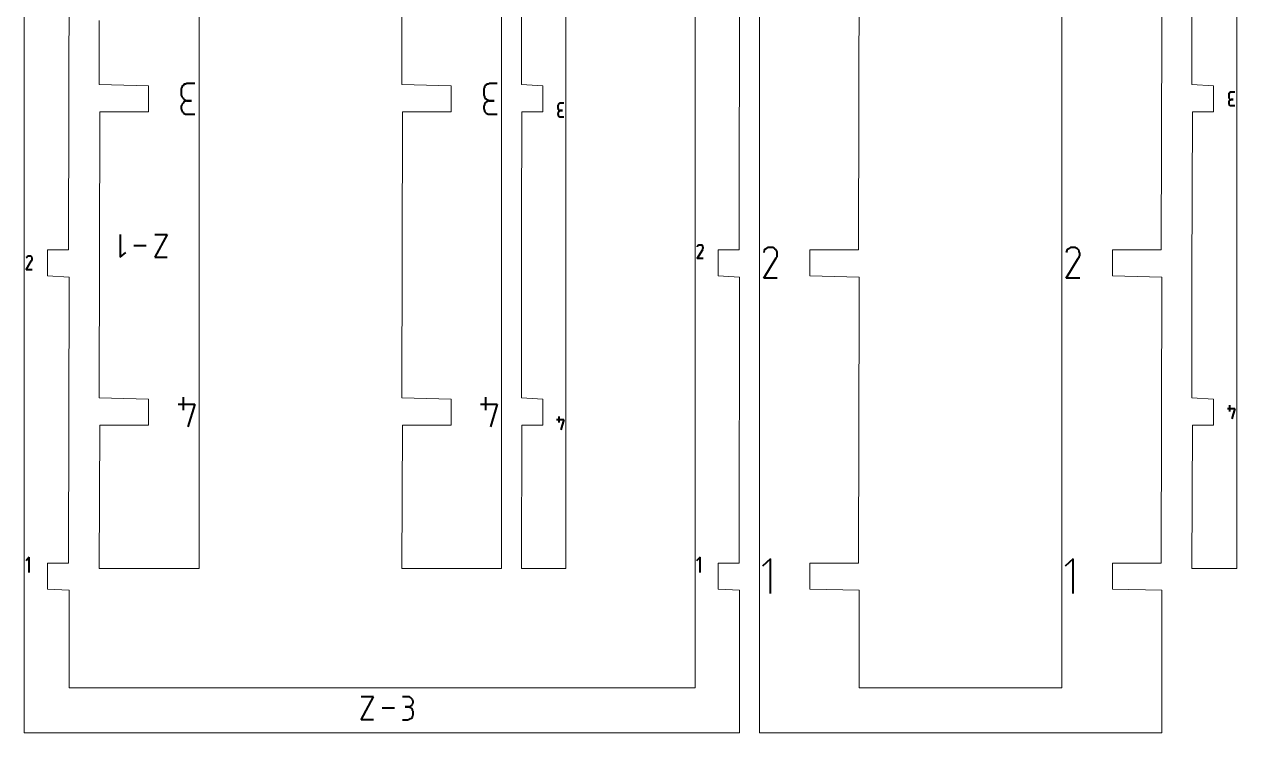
# Model space of a CAD drawing. Header units: centimetres. Extents: x -11.8 to 14.4, y -10.2 to 6.2.
# Drawn here: x -11.85 to -2.01, y -5.3 to 0.45 of the extents above; entities that cross this region are included whole.
import ezdxf

# ---------------------------------------------------------------- set-up
doc = ezdxf.new("R2010")
doc.units = ezdxf.units.CM
doc.header["$MEASUREMENT"] = 0
doc.layers.add('layer 1', color=7, linetype='Continuous')

msp = doc.modelspace()

# ---------------------------------------------------------------- linework, layer by layer
at = {"layer": 'layer 1', "color": 5, "lineweight": 13}
for points in [[(-10.43154, -0.79557), (-10.43154, -0.79557), (-10.43154, 5.82959), (-10.43154, 5.82959)], [(-11.84996, 4.86401), (-11.84996, 4.86401), (-11.84996, -2.50119), (-11.84996, -2.50119)], [(-6.40458, 4.86401), (-6.40458, 4.86401), (-6.40458, -2.55119), (-6.40458, -2.55119)], [(-5.88454, 4.86401), (-5.88454, 4.86401), (-5.88454, -0.85111), (-5.88454, -0.85111)], [(-7.4563, -3.96567), (-7.4563, -3.96567), (-7.4563, 3.44953), (-7.4563, 3.44953)], [(-2.01092, -3.96567), (-2.01092, -3.96567), (-2.01092, 3.39953), (-2.01092, 3.39953)], [(-8.78134, 2.27955), (-8.78134, 2.27955), (-8.78636, -0.04058), (-8.78636, -0.04058)], [(-7.81124, 2.27955), (-7.81124, 2.27955), (-7.81627, -0.04058), (-7.81627, -0.04058)], [(-2.37088, 2.27955), (-2.37088, 2.27955), (-2.3759, -0.04058), (-2.3759, -0.04058)], [(-7.97634, -3.96567), (-7.97634, -3.96567), (-7.97634, 1.74945), (-7.97634, 1.74945)], [(-3.42934, 1.69391), (-3.42934, 1.69391), (-3.42934, -4.93125), (-3.42934, -4.93125)], [(-11.49, -1.38121), (-11.49, -1.38121), (-11.48498, 0.93892), (-11.48498, 0.93892)], [(-6.04964, -1.38121), (-6.04964, -1.38121), (-6.04462, 0.93892), (-6.04462, 0.93892)], [(-5.07955, -1.38121), (-5.07955, -1.38121), (-5.07452, 0.93892), (-5.07452, 0.93892)], [(-2.61932, 0.41889), (-2.61932, 0.41889), (-2.61932, 0.93892), (-2.61932, 0.93892)], [(-11.24156, 0.47945), (-11.24156, 0.47945), (-11.24156, -0.04058), (-11.24156, -0.04058)], [(-2.62434, -1.38121), (-2.62434, -1.38121), (-2.61932, 0.41889), (-2.61932, 0.41889)], [(-11.24156, -0.04058), (-11.24156, -0.04058), (-10.84152, -0.05063), (-10.84152, -0.05063)], [(-10.84152, -0.05063), (-10.84152, -0.05063), (-10.84152, -0.26058), (-10.84152, -0.26058)], [(-8.78636, -0.04058), (-8.78636, -0.04058), (-8.38632, -0.05063), (-8.38632, -0.05063)], [(-8.38632, -0.05063), (-8.38632, -0.05063), (-8.38632, -0.26058), (-8.38632, -0.26058)], [(-7.81627, -0.04058), (-7.81627, -0.04058), (-7.64124, -0.05063), (-7.64124, -0.05063)], [(-7.64124, -0.05063), (-7.64124, -0.05063), (-7.64124, -0.26058), (-7.64124, -0.26058)], [(-2.3759, -0.04058), (-2.3759, -0.04058), (-2.20088, -0.05063), (-2.20088, -0.05063)], [(-2.20088, -0.05063), (-2.20088, -0.05063), (-2.20088, -0.26058), (-2.20088, -0.26058)], [(-11.23654, -0.26058), (-11.23654, -0.26058), (-11.24156, -2.58071), (-11.24156, -2.58071)], [(-10.84152, -0.26058), (-10.84152, -0.26058), (-11.23654, -0.26058), (-11.23654, -0.26058)], [(-8.78134, -0.26058), (-8.78134, -0.26058), (-8.78636, -2.58071), (-8.78636, -2.58071)], [(-8.38632, -0.26058), (-8.38632, -0.26058), (-8.78134, -0.26058), (-8.78134, -0.26058)], [(-7.81124, -0.26058), (-7.81124, -0.26058), (-7.81627, -1.17061), (-7.81627, -1.17061)], [(-7.64124, -0.26058), (-7.64124, -0.26058), (-7.81124, -0.26058), (-7.81124, -0.26058)], [(-2.37088, -0.26058), (-2.37088, -0.26058), (-2.3759, -1.58561), (-2.3759, -1.58561)], [(-2.20088, -0.26058), (-2.20088, -0.26058), (-2.37088, -0.26058), (-2.37088, -0.26058)], [(-10.43154, -3.96567), (-10.43154, -3.96567), (-10.43154, -0.79557), (-10.43154, -0.79557)], [(-5.88454, -0.85111), (-5.88454, -0.85111), (-5.88454, -5.29625), (-5.88454, -5.29625)], [(-7.81627, -1.17061), (-7.81627, -1.17061), (-7.81627, -2.58071), (-7.81627, -2.58071)], [(-11.66, -1.59115), (-11.66, -1.59115), (-11.66, -1.38121), (-11.66, -1.38121)], [(-11.66, -1.38121), (-11.66, -1.38121), (-11.49, -1.38121), (-11.49, -1.38121)], [(-6.21964, -1.59115), (-6.21964, -1.59115), (-6.21964, -1.38121), (-6.21964, -1.38121)], [(-6.21964, -1.38121), (-6.21964, -1.38121), (-6.04964, -1.38121), (-6.04964, -1.38121)], [(-5.47457, -1.59115), (-5.47457, -1.59115), (-5.47457, -1.38121), (-5.47457, -1.38121)], [(-5.47457, -1.38121), (-5.47457, -1.38121), (-5.07955, -1.38121), (-5.07955, -1.38121)], [(-3.01936, -1.59115), (-3.01936, -1.59115), (-3.01936, -1.38121), (-3.01936, -1.38121)], [(-3.01936, -1.38121), (-3.01936, -1.38121), (-2.62434, -1.38121), (-2.62434, -1.38121)], [(-11.48498, -1.60121), (-11.48498, -1.60121), (-11.66, -1.59115), (-11.66, -1.59115)], [(-11.49, -3.92121), (-11.49, -3.92121), (-11.48498, -1.60121), (-11.48498, -1.60121)], [(-6.04462, -1.60121), (-6.04462, -1.60121), (-6.21964, -1.59115), (-6.21964, -1.59115)], [(-6.04964, -3.92121), (-6.04964, -3.92121), (-6.04462, -1.60121), (-6.04462, -1.60121)], [(-5.07452, -1.60121), (-5.07452, -1.60121), (-5.47457, -1.59115), (-5.47457, -1.59115)], [(-5.07452, -1.76617), (-5.07452, -1.76617), (-5.07452, -1.60121), (-5.07452, -1.60121)], [(-2.61932, -1.60121), (-2.61932, -1.60121), (-3.01936, -1.59115), (-3.01936, -1.59115)], [(-2.62434, -3.92121), (-2.62434, -3.92121), (-2.61932, -1.60121), (-2.61932, -1.60121)], [(-2.3759, -1.58561), (-2.3759, -1.58561), (-2.3759, -2.58071), (-2.3759, -2.58071)], [(-5.07955, -3.92121), (-5.07955, -3.92121), (-5.07452, -1.76617), (-5.07452, -1.76617)], [(-11.84996, -2.50119), (-11.84996, -2.50119), (-11.84996, -5.29625), (-11.84996, -5.29625)], [(-6.40458, -2.55119), (-6.40458, -2.55119), (-6.40458, -4.93125), (-6.40458, -4.93125)], [(-11.24156, -2.58071), (-11.24156, -2.58071), (-10.84152, -2.59063), (-10.84152, -2.59063)], [(-10.84152, -2.59063), (-10.84152, -2.59063), (-10.84152, -2.80071), (-10.84152, -2.80071)], [(-8.78636, -2.58071), (-8.78636, -2.58071), (-8.38632, -2.59063), (-8.38632, -2.59063)], [(-8.38632, -2.59063), (-8.38632, -2.59063), (-8.38632, -2.80071), (-8.38632, -2.80071)], [(-7.81627, -2.58071), (-7.81627, -2.58071), (-7.64124, -2.59063), (-7.64124, -2.59063)], [(-7.64124, -2.59063), (-7.64124, -2.59063), (-7.64124, -2.80071), (-7.64124, -2.80071)], [(-2.3759, -2.58071), (-2.3759, -2.58071), (-2.20088, -2.59063), (-2.20088, -2.59063)], [(-2.20088, -2.59063), (-2.20088, -2.59063), (-2.20088, -2.80071), (-2.20088, -2.80071)], [(-11.23654, -2.80071), (-11.23654, -2.80071), (-11.24156, -3.96567), (-11.24156, -3.96567)], [(-10.84152, -2.80071), (-10.84152, -2.80071), (-11.23654, -2.80071), (-11.23654, -2.80071)], [(-8.78134, -2.80071), (-8.78134, -2.80071), (-8.78636, -3.96567), (-8.78636, -3.96567)], [(-8.38632, -2.80071), (-8.38632, -2.80071), (-8.78134, -2.80071), (-8.78134, -2.80071)], [(-7.81124, -2.80071), (-7.81124, -2.80071), (-7.81627, -3.96567), (-7.81627, -3.96567)], [(-7.64124, -2.80071), (-7.64124, -2.80071), (-7.81124, -2.80071), (-7.81124, -2.80071)], [(-2.37088, -2.80071), (-2.37088, -2.80071), (-2.3759, -3.96567), (-2.3759, -3.96567)], [(-2.20088, -2.80071), (-2.20088, -2.80071), (-2.37088, -2.80071), (-2.37088, -2.80071)], [(-11.66, -4.13129), (-11.66, -4.13129), (-11.66, -3.92121), (-11.66, -3.92121)], [(-11.66, -3.92121), (-11.66, -3.92121), (-11.49, -3.92121), (-11.49, -3.92121)], [(-6.21964, -4.13129), (-6.21964, -4.13129), (-6.21964, -3.92121), (-6.21964, -3.92121)], [(-6.21964, -3.92121), (-6.21964, -3.92121), (-6.04964, -3.92121), (-6.04964, -3.92121)], [(-5.47457, -4.13129), (-5.47457, -4.13129), (-5.47457, -3.92121), (-5.47457, -3.92121)], [(-5.47457, -3.92121), (-5.47457, -3.92121), (-5.07955, -3.92121), (-5.07955, -3.92121)], [(-3.01936, -4.13129), (-3.01936, -4.13129), (-3.01936, -3.92121), (-3.01936, -3.92121)], [(-3.01936, -3.92121), (-3.01936, -3.92121), (-2.62434, -3.92121), (-2.62434, -3.92121)], [(-11.24156, -3.96567), (-11.24156, -3.96567), (-10.84654, -3.96567), (-10.84654, -3.96567)], [(-10.84654, -3.96567), (-10.84654, -3.96567), (-10.43154, -3.96567), (-10.43154, -3.96567)], [(-8.78636, -3.96567), (-8.78636, -3.96567), (-8.37136, -3.96567), (-8.37136, -3.96567)], [(-8.37136, -3.96567), (-8.37136, -3.96567), (-7.97634, -3.96567), (-7.97634, -3.96567)], [(-7.81627, -3.96567), (-7.81627, -3.96567), (-7.53634, -3.96567), (-7.53634, -3.96567)], [(-7.53634, -3.96567), (-7.53634, -3.96567), (-7.4563, -3.96567), (-7.4563, -3.96567)], [(-2.3759, -3.96567), (-2.3759, -3.96567), (-2.11582, -3.96567), (-2.11582, -3.96567)], [(-2.11582, -3.96567), (-2.11582, -3.96567), (-2.01092, -3.96567), (-2.01092, -3.96567)], [(-11.48498, -4.14121), (-11.48498, -4.14121), (-11.66, -4.13129), (-11.66, -4.13129)], [(-6.04462, -4.14121), (-6.04462, -4.14121), (-6.21964, -4.13129), (-6.21964, -4.13129)], [(-5.07452, -4.14121), (-5.07452, -4.14121), (-5.47457, -4.13129), (-5.47457, -4.13129)], [(-2.61932, -4.14121), (-2.61932, -4.14121), (-3.01936, -4.13129), (-3.01936, -4.13129)], [(-11.48498, -4.93125), (-11.48498, -4.93125), (-11.48498, -4.14121), (-11.48498, -4.14121)], [(-6.04462, -5.29625), (-6.04462, -5.29625), (-6.04462, -4.14121), (-6.04462, -4.14121)], [(-5.07452, -4.93125), (-5.07452, -4.93125), (-5.07452, -4.14121), (-5.07452, -4.14121)], [(-2.61932, -5.29625), (-2.61932, -5.29625), (-2.61932, -4.14121), (-2.61932, -4.14121)], [(-10.11483, -4.93125), (-10.11483, -4.93125), (-11.48498, -4.93125), (-11.48498, -4.93125)], [(-8.94484, -4.93125), (-8.94484, -4.93125), (-10.11483, -4.93125), (-10.11483, -4.93125)], [(-6.84961, -4.93125), (-6.84961, -4.93125), (-8.94484, -4.93125), (-8.94484, -4.93125)], [(-6.40458, -4.93125), (-6.40458, -4.93125), (-6.84961, -4.93125), (-6.84961, -4.93125)], [(-4.24942, -4.93125), (-4.24942, -4.93125), (-5.07452, -4.93125), (-5.07452, -4.93125)], [(-4.01446, -4.93125), (-4.01446, -4.93125), (-4.24942, -4.93125), (-4.24942, -4.93125)], [(-3.42934, -4.93125), (-3.42934, -4.93125), (-4.01446, -4.93125), (-4.01446, -4.93125)], [(-11.84996, -5.29625), (-11.84996, -5.29625), (-11.27992, -5.29625), (-11.27992, -5.29625)], [(-11.27992, -5.29625), (-11.27992, -5.29625), (-8.94484, -5.29625), (-8.94484, -5.29625)], [(-8.94484, -5.29625), (-8.94484, -5.29625), (-7.54466, -5.29625), (-7.54466, -5.29625)], [(-7.54466, -5.29625), (-7.54466, -5.29625), (-6.04462, -5.29625), (-6.04462, -5.29625)], [(-5.88454, -5.29625), (-5.88454, -5.29625), (-4.71945, -5.29625), (-4.71945, -5.29625)], [(-4.71945, -5.29625), (-4.71945, -5.29625), (-4.24942, -5.29625), (-4.24942, -5.29625)], [(-4.24942, -5.29625), (-4.24942, -5.29625), (-2.61932, -5.29625), (-2.61932, -5.29625)]]:
    msp.add_open_spline(points, degree=3, dxfattribs=at)
at = {"layer": 'layer 1', "color": 1, "lineweight": 40}
for points in [[(-10.5715, -0.06559), (-10.5715, -0.06559), (-10.57654, -0.07564), (-10.57654, -0.07564)], [(-10.57654, -0.07564), (-10.57654, -0.07564), (-10.57654, -0.08556), (-10.57654, -0.08556)], [(-10.57654, -0.08556), (-10.57654, -0.08556), (-10.57654, -0.11559), (-10.57654, -0.11559)], [(-10.56145, -0.05063), (-10.56145, -0.05063), (-10.5715, -0.05553), (-10.5715, -0.05553)], [(-10.5715, -0.05553), (-10.5715, -0.05553), (-10.5715, -0.06559), (-10.5715, -0.06559)], [(-10.55656, -0.04561), (-10.55656, -0.04561), (-10.56145, -0.05063), (-10.56145, -0.05063)], [(-10.55153, -0.03555), (-10.55153, -0.03555), (-10.55656, -0.04561), (-10.55656, -0.04561)], [(-10.54148, -0.03555), (-10.54148, -0.03555), (-10.55153, -0.03555), (-10.55153, -0.03555)], [(-10.53156, -0.03053), (-10.53156, -0.03053), (-10.54148, -0.03555), (-10.54148, -0.03555)], [(-10.5215, -0.03053), (-10.5215, -0.03053), (-10.53156, -0.03053), (-10.53156, -0.03053)], [(-10.46646, -0.03053), (-10.46646, -0.03053), (-10.5215, -0.03053), (-10.5215, -0.03053)], [(-10.5215, -0.03053), (-10.5215, -0.03053), (-10.5215, -0.03053), (-10.5215, -0.03053)], [(-8.1163, -0.06559), (-8.1163, -0.06559), (-8.12133, -0.07564), (-8.12133, -0.07564)], [(-8.12133, -0.07564), (-8.12133, -0.07564), (-8.12133, -0.08556), (-8.12133, -0.08556)], [(-8.12133, -0.08556), (-8.12133, -0.08556), (-8.12133, -0.11559), (-8.12133, -0.11559)], [(-8.11128, -0.05063), (-8.11128, -0.05063), (-8.1163, -0.05553), (-8.1163, -0.05553)], [(-8.1163, -0.05553), (-8.1163, -0.05553), (-8.1163, -0.06559), (-8.1163, -0.06559)], [(-8.10136, -0.04561), (-8.10136, -0.04561), (-8.11128, -0.05063), (-8.11128, -0.05063)], [(-8.09633, -0.03555), (-8.09633, -0.03555), (-8.10136, -0.04561), (-8.10136, -0.04561)], [(-8.08628, -0.03555), (-8.08628, -0.03555), (-8.09633, -0.03555), (-8.09633, -0.03555)], [(-8.07636, -0.03053), (-8.07636, -0.03053), (-8.08628, -0.03555), (-8.08628, -0.03555)], [(-8.0663, -0.03053), (-8.0663, -0.03053), (-8.07636, -0.03053), (-8.07636, -0.03053)], [(-8.01126, -0.03053), (-8.01126, -0.03053), (-8.0663, -0.03053), (-8.0663, -0.03053)], [(-8.0663, -0.03053), (-8.0663, -0.03053), (-8.0663, -0.03053), (-8.0663, -0.03053)], [(-10.57654, -0.11559), (-10.57654, -0.11559), (-10.57654, -0.11559), (-10.57654, -0.11559)], [(-10.57654, -0.11559), (-10.57654, -0.11559), (-10.57654, -0.12565), (-10.57654, -0.12565)], [(-10.57654, -0.12565), (-10.57654, -0.12565), (-10.5715, -0.13557), (-10.5715, -0.13557)], [(-10.5715, -0.13557), (-10.5715, -0.13557), (-10.5715, -0.14059), (-10.5715, -0.14059)], [(-10.5715, -0.14059), (-10.5715, -0.14059), (-10.56145, -0.15065), (-10.56145, -0.15065)], [(-10.56145, -0.1906), (-10.56145, -0.1906), (-10.5715, -0.20052), (-10.5715, -0.20052)], [(-10.56145, -0.15065), (-10.56145, -0.15065), (-10.55656, -0.15554), (-10.55656, -0.15554)], [(-10.55656, -0.18557), (-10.55656, -0.18557), (-10.56145, -0.1906), (-10.56145, -0.1906)], [(-10.55656, -0.15554), (-10.55656, -0.15554), (-10.55153, -0.16057), (-10.55153, -0.16057)], [(-10.55153, -0.17552), (-10.55153, -0.17552), (-10.55656, -0.18557), (-10.55656, -0.18557)], [(-10.55153, -0.16057), (-10.55153, -0.16057), (-10.54148, -0.16559), (-10.54148, -0.16559)], [(-10.54148, -0.17552), (-10.54148, -0.17552), (-10.55153, -0.17552), (-10.55153, -0.17552)], [(-10.54148, -0.16559), (-10.54148, -0.16559), (-10.53156, -0.17063), (-10.53156, -0.17063)], [(-10.53156, -0.17063), (-10.53156, -0.17063), (-10.54148, -0.17552), (-10.54148, -0.17552)], [(-10.53156, -0.17063), (-10.53156, -0.17063), (-10.5215, -0.17063), (-10.5215, -0.17063)], [(-10.5215, -0.17063), (-10.5215, -0.17063), (-10.53156, -0.17063), (-10.53156, -0.17063)], [(-10.5215, -0.17063), (-10.5215, -0.17063), (-10.49147, -0.17063), (-10.49147, -0.17063)], [(-10.49147, -0.17063), (-10.49147, -0.17063), (-10.5215, -0.17063), (-10.5215, -0.17063)], [(-10.5215, -0.17063), (-10.5215, -0.17063), (-10.5215, -0.17063), (-10.5215, -0.17063)], [(-8.12133, -0.11559), (-8.12133, -0.11559), (-8.12133, -0.11559), (-8.12133, -0.11559)], [(-8.12133, -0.11559), (-8.12133, -0.11559), (-8.12133, -0.12565), (-8.12133, -0.12565)], [(-8.12133, -0.12565), (-8.12133, -0.12565), (-8.1163, -0.13557), (-8.1163, -0.13557)], [(-8.1163, -0.13557), (-8.1163, -0.13557), (-8.1163, -0.14059), (-8.1163, -0.14059)], [(-8.1163, -0.14059), (-8.1163, -0.14059), (-8.11128, -0.15065), (-8.11128, -0.15065)], [(-8.11128, -0.1906), (-8.11128, -0.1906), (-8.1163, -0.20052), (-8.1163, -0.20052)], [(-8.11128, -0.15065), (-8.11128, -0.15065), (-8.10136, -0.15554), (-8.10136, -0.15554)], [(-8.10136, -0.18557), (-8.10136, -0.18557), (-8.11128, -0.1906), (-8.11128, -0.1906)], [(-8.10136, -0.15554), (-8.10136, -0.15554), (-8.09633, -0.16057), (-8.09633, -0.16057)], [(-8.09633, -0.17552), (-8.09633, -0.17552), (-8.10136, -0.18557), (-8.10136, -0.18557)], [(-8.09633, -0.16057), (-8.09633, -0.16057), (-8.08628, -0.16559), (-8.08628, -0.16559)], [(-8.08628, -0.17552), (-8.08628, -0.17552), (-8.09633, -0.17552), (-8.09633, -0.17552)], [(-8.08628, -0.16559), (-8.08628, -0.16559), (-8.07636, -0.17063), (-8.07636, -0.17063)], [(-8.07636, -0.17063), (-8.07636, -0.17063), (-8.08628, -0.17552), (-8.08628, -0.17552)], [(-8.07636, -0.17063), (-8.07636, -0.17063), (-8.0663, -0.17063), (-8.0663, -0.17063)], [(-8.0663, -0.17063), (-8.0663, -0.17063), (-8.07636, -0.17063), (-8.07636, -0.17063)], [(-8.0663, -0.17063), (-8.0663, -0.17063), (-8.03627, -0.17063), (-8.03627, -0.17063)], [(-8.03627, -0.17063), (-8.03627, -0.17063), (-8.0663, -0.17063), (-8.0663, -0.17063)], [(-8.0663, -0.17063), (-8.0663, -0.17063), (-8.0663, -0.17063), (-8.0663, -0.17063)], [(-7.51134, -0.19563), (-7.51134, -0.19563), (-7.51623, -0.20052), (-7.51623, -0.20052)], [(-7.50631, -0.19563), (-7.50631, -0.19563), (-7.51134, -0.19563), (-7.51134, -0.19563)], [(-7.50128, -0.1906), (-7.50128, -0.1906), (-7.50631, -0.1906), (-7.50631, -0.1906)], [(-7.50631, -0.1906), (-7.50631, -0.1906), (-7.50631, -0.19563), (-7.50631, -0.19563)], [(-7.49626, -0.1906), (-7.49626, -0.1906), (-7.50128, -0.1906), (-7.50128, -0.1906)], [(-7.47125, -0.1906), (-7.47125, -0.1906), (-7.49626, -0.1906), (-7.49626, -0.1906)], [(-7.49626, -0.1906), (-7.49626, -0.1906), (-7.49626, -0.1906), (-7.49626, -0.1906)], [(-2.07084, -0.11057), (-2.07084, -0.11057), (-2.07587, -0.11057), (-2.07587, -0.11057)], [(-2.07587, -0.11057), (-2.07587, -0.11057), (-2.07587, -0.11559), (-2.07587, -0.11559)], [(-2.07587, -0.11559), (-2.07587, -0.11559), (-2.07587, -0.12062), (-2.07587, -0.12062)], [(-2.07587, -0.12062), (-2.07587, -0.12062), (-2.07587, -0.12565), (-2.07587, -0.12565)], [(-2.07587, -0.12565), (-2.07587, -0.12565), (-2.07587, -0.13557), (-2.07587, -0.13557)], [(-2.07587, -0.13557), (-2.07587, -0.13557), (-2.07587, -0.13557), (-2.07587, -0.13557)], [(-2.07587, -0.13557), (-2.07587, -0.13557), (-2.07587, -0.14059), (-2.07587, -0.14059)], [(-2.07587, -0.14059), (-2.07587, -0.14059), (-2.07587, -0.14562), (-2.07587, -0.14562)], [(-2.07587, -0.14562), (-2.07587, -0.14562), (-2.07587, -0.15065), (-2.07587, -0.15065)], [(-2.07587, -0.15065), (-2.07587, -0.15065), (-2.07084, -0.15554), (-2.07084, -0.15554)], [(-2.07084, -0.17063), (-2.07084, -0.17063), (-2.07587, -0.17552), (-2.07587, -0.17552)], [(-2.07587, -0.17552), (-2.07587, -0.17552), (-2.07587, -0.18055), (-2.07587, -0.18055)], [(-2.07587, -0.18055), (-2.07587, -0.18055), (-2.07587, -0.18557), (-2.07587, -0.18557)], [(-2.07587, -0.18557), (-2.07587, -0.18557), (-2.07587, -0.18557), (-2.07587, -0.18557)], [(-2.07587, -0.18557), (-2.07587, -0.18557), (-2.07587, -0.18557), (-2.07587, -0.18557)], [(-2.07587, -0.18557), (-2.07587, -0.18557), (-2.07587, -0.1906), (-2.07587, -0.1906)], [(-2.07587, -0.1906), (-2.07587, -0.1906), (-2.07587, -0.19563), (-2.07587, -0.19563)], [(-2.07587, -0.19563), (-2.07587, -0.19563), (-2.07587, -0.20052), (-2.07587, -0.20052)], [(-2.06582, -0.10553), (-2.06582, -0.10553), (-2.07084, -0.11057), (-2.07084, -0.11057)], [(-2.07084, -0.15554), (-2.07084, -0.15554), (-2.06582, -0.15554), (-2.06582, -0.15554)], [(-2.06582, -0.17063), (-2.06582, -0.17063), (-2.07084, -0.17063), (-2.07084, -0.17063)], [(-2.06092, -0.10064), (-2.06092, -0.10064), (-2.06582, -0.10553), (-2.06582, -0.10553)], [(-2.06582, -0.10553), (-2.06582, -0.10553), (-2.06582, -0.10553), (-2.06582, -0.10553)], [(-2.06582, -0.15554), (-2.06582, -0.15554), (-2.06582, -0.16057), (-2.06582, -0.16057)], [(-2.06582, -0.16057), (-2.06582, -0.16057), (-2.06092, -0.16057), (-2.06092, -0.16057)], [(-2.06092, -0.16559), (-2.06092, -0.16559), (-2.06582, -0.16559), (-2.06582, -0.16559)], [(-2.06582, -0.16559), (-2.06582, -0.16559), (-2.06582, -0.17063), (-2.06582, -0.17063)], [(-2.05589, -0.10064), (-2.05589, -0.10064), (-2.06092, -0.10064), (-2.06092, -0.10064)], [(-2.06092, -0.16057), (-2.06092, -0.16057), (-2.05589, -0.16057), (-2.05589, -0.16057)], [(-2.05589, -0.16057), (-2.05589, -0.16057), (-2.06092, -0.16559), (-2.06092, -0.16559)], [(-2.05086, -0.10064), (-2.05086, -0.10064), (-2.05589, -0.10064), (-2.05589, -0.10064)], [(-2.05589, -0.16057), (-2.05589, -0.16057), (-2.05086, -0.16057), (-2.05086, -0.16057)], [(-2.05086, -0.16057), (-2.05086, -0.16057), (-2.05589, -0.16057), (-2.05589, -0.16057)], [(-2.02586, -0.10064), (-2.02586, -0.10064), (-2.05086, -0.10064), (-2.05086, -0.10064)], [(-2.05086, -0.10064), (-2.05086, -0.10064), (-2.05086, -0.10064), (-2.05086, -0.10064)], [(-2.05086, -0.16057), (-2.05086, -0.16057), (-2.04082, -0.16057), (-2.04082, -0.16057)], [(-2.04082, -0.16057), (-2.04082, -0.16057), (-2.05086, -0.16057), (-2.05086, -0.16057)], [(-2.05086, -0.16057), (-2.05086, -0.16057), (-2.05086, -0.16057), (-2.05086, -0.16057)], [(-10.5715, -0.20555), (-10.5715, -0.20555), (-10.57654, -0.21561), (-10.57654, -0.21561)], [(-10.57654, -0.21561), (-10.57654, -0.21561), (-10.57654, -0.22553), (-10.57654, -0.22553)], [(-10.57654, -0.22553), (-10.57654, -0.22553), (-10.57654, -0.22553), (-10.57654, -0.22553)], [(-10.57654, -0.22553), (-10.57654, -0.22553), (-10.57654, -0.23558), (-10.57654, -0.23558)], [(-10.57654, -0.23558), (-10.57654, -0.23558), (-10.5715, -0.24563), (-10.5715, -0.24563)], [(-10.5715, -0.20052), (-10.5715, -0.20052), (-10.5715, -0.20555), (-10.5715, -0.20555)], [(-10.5715, -0.24563), (-10.5715, -0.24563), (-10.5715, -0.25555), (-10.5715, -0.25555)], [(-10.5715, -0.25555), (-10.5715, -0.25555), (-10.56145, -0.26058), (-10.56145, -0.26058)], [(-10.56145, -0.26058), (-10.56145, -0.26058), (-10.55656, -0.27063), (-10.55656, -0.27063)], [(-10.55656, -0.27063), (-10.55656, -0.27063), (-10.55153, -0.27553), (-10.55153, -0.27553)], [(-10.55153, -0.27553), (-10.55153, -0.27553), (-10.54148, -0.28056), (-10.54148, -0.28056)], [(-10.54148, -0.28056), (-10.54148, -0.28056), (-10.53156, -0.28056), (-10.53156, -0.28056)], [(-10.53156, -0.28056), (-10.53156, -0.28056), (-10.5215, -0.28056), (-10.5215, -0.28056)], [(-10.5215, -0.28056), (-10.5215, -0.28056), (-10.46646, -0.28056), (-10.46646, -0.28056)], [(-8.1163, -0.20555), (-8.1163, -0.20555), (-8.12133, -0.21561), (-8.12133, -0.21561)], [(-8.12133, -0.21561), (-8.12133, -0.21561), (-8.12133, -0.22553), (-8.12133, -0.22553)], [(-8.12133, -0.22553), (-8.12133, -0.22553), (-8.12133, -0.22553), (-8.12133, -0.22553)], [(-8.12133, -0.22553), (-8.12133, -0.22553), (-8.12133, -0.23558), (-8.12133, -0.23558)], [(-8.12133, -0.23558), (-8.12133, -0.23558), (-8.1163, -0.24563), (-8.1163, -0.24563)], [(-8.1163, -0.20052), (-8.1163, -0.20052), (-8.1163, -0.20555), (-8.1163, -0.20555)], [(-8.1163, -0.24563), (-8.1163, -0.24563), (-8.1163, -0.25555), (-8.1163, -0.25555)], [(-8.1163, -0.25555), (-8.1163, -0.25555), (-8.11128, -0.26058), (-8.11128, -0.26058)], [(-8.11128, -0.26058), (-8.11128, -0.26058), (-8.10136, -0.27063), (-8.10136, -0.27063)], [(-8.10136, -0.27063), (-8.10136, -0.27063), (-8.09633, -0.27553), (-8.09633, -0.27553)], [(-8.09633, -0.27553), (-8.09633, -0.27553), (-8.08628, -0.28056), (-8.08628, -0.28056)], [(-8.08628, -0.28056), (-8.08628, -0.28056), (-8.07636, -0.28056), (-8.07636, -0.28056)], [(-8.07636, -0.28056), (-8.07636, -0.28056), (-8.0663, -0.28056), (-8.0663, -0.28056)], [(-8.0663, -0.28056), (-8.0663, -0.28056), (-8.01126, -0.28056), (-8.01126, -0.28056)], [(-7.51623, -0.20555), (-7.51623, -0.20555), (-7.52126, -0.21057), (-7.52126, -0.21057)], [(-7.52126, -0.21057), (-7.52126, -0.21057), (-7.52126, -0.21561), (-7.52126, -0.21561)], [(-7.52126, -0.21561), (-7.52126, -0.21561), (-7.52126, -0.22553), (-7.52126, -0.22553)], [(-7.52126, -0.22553), (-7.52126, -0.22553), (-7.52126, -0.22553), (-7.52126, -0.22553)], [(-7.52126, -0.22553), (-7.52126, -0.22553), (-7.52126, -0.23055), (-7.52126, -0.23055)], [(-7.52126, -0.23055), (-7.52126, -0.23055), (-7.51623, -0.23558), (-7.51623, -0.23558)], [(-7.51623, -0.27063), (-7.51623, -0.27063), (-7.52126, -0.27553), (-7.52126, -0.27553)], [(-7.52126, -0.27553), (-7.52126, -0.27553), (-7.52126, -0.27553), (-7.52126, -0.27553)], [(-7.52126, -0.27553), (-7.52126, -0.27553), (-7.52126, -0.27553), (-7.52126, -0.27553)], [(-7.52126, -0.27553), (-7.52126, -0.27553), (-7.52126, -0.28056), (-7.52126, -0.28056)], [(-7.52126, -0.28056), (-7.52126, -0.28056), (-7.51623, -0.28559), (-7.51623, -0.28559)], [(-7.51623, -0.20052), (-7.51623, -0.20052), (-7.51623, -0.20052), (-7.51623, -0.20052)], [(-7.51623, -0.20052), (-7.51623, -0.20052), (-7.51623, -0.20555), (-7.51623, -0.20555)], [(-7.51623, -0.23558), (-7.51623, -0.23558), (-7.51623, -0.24061), (-7.51623, -0.24061)], [(-7.51623, -0.24061), (-7.51623, -0.24061), (-7.51623, -0.24563), (-7.51623, -0.24563)], [(-7.51623, -0.24563), (-7.51623, -0.24563), (-7.51134, -0.24563), (-7.51134, -0.24563)], [(-7.51134, -0.26058), (-7.51134, -0.26058), (-7.51623, -0.26058), (-7.51623, -0.26058)], [(-7.51623, -0.26058), (-7.51623, -0.26058), (-7.51623, -0.26561), (-7.51623, -0.26561)], [(-7.51623, -0.26561), (-7.51623, -0.26561), (-7.51623, -0.27063), (-7.51623, -0.27063)], [(-7.51623, -0.28559), (-7.51623, -0.28559), (-7.51623, -0.29061), (-7.51623, -0.29061)], [(-7.51623, -0.29061), (-7.51623, -0.29061), (-7.51623, -0.29564), (-7.51623, -0.29564)], [(-7.51134, -0.24563), (-7.51134, -0.24563), (-7.50631, -0.25053), (-7.50631, -0.25053)], [(-7.50631, -0.25555), (-7.50631, -0.25555), (-7.51134, -0.26058), (-7.51134, -0.26058)], [(-7.50631, -0.25053), (-7.50631, -0.25053), (-7.50631, -0.25053), (-7.50631, -0.25053)], [(-7.50631, -0.25053), (-7.50631, -0.25053), (-7.50128, -0.25053), (-7.50128, -0.25053)], [(-7.50128, -0.25053), (-7.50128, -0.25053), (-7.50631, -0.25555), (-7.50631, -0.25555)], [(-7.50631, -0.25555), (-7.50631, -0.25555), (-7.50631, -0.25555), (-7.50631, -0.25555)], [(-7.50128, -0.25053), (-7.50128, -0.25053), (-7.49626, -0.25053), (-7.49626, -0.25053)], [(-7.49626, -0.25053), (-7.49626, -0.25053), (-7.50128, -0.25053), (-7.50128, -0.25053)], [(-7.49626, -0.25053), (-7.49626, -0.25053), (-7.4813, -0.25053), (-7.4813, -0.25053)], [(-7.4813, -0.25053), (-7.4813, -0.25053), (-7.49626, -0.25053), (-7.49626, -0.25053)], [(-7.49626, -0.25053), (-7.49626, -0.25053), (-7.49626, -0.25053), (-7.49626, -0.25053)], [(-2.07587, -0.20052), (-2.07587, -0.20052), (-2.07084, -0.20555), (-2.07084, -0.20555)], [(-2.07084, -0.20555), (-2.07084, -0.20555), (-2.06582, -0.20555), (-2.06582, -0.20555)], [(-2.06582, -0.20555), (-2.06582, -0.20555), (-2.06582, -0.21057), (-2.06582, -0.21057)], [(-2.06582, -0.21057), (-2.06582, -0.21057), (-2.06092, -0.21057), (-2.06092, -0.21057)], [(-2.06092, -0.21057), (-2.06092, -0.21057), (-2.05589, -0.21057), (-2.05589, -0.21057)], [(-2.05589, -0.21057), (-2.05589, -0.21057), (-2.05086, -0.21057), (-2.05086, -0.21057)], [(-2.05086, -0.21057), (-2.05086, -0.21057), (-2.02586, -0.21057), (-2.02586, -0.21057)], [(-7.51623, -0.29564), (-7.51623, -0.29564), (-7.51134, -0.29564), (-7.51134, -0.29564)], [(-7.51134, -0.29564), (-7.51134, -0.29564), (-7.50631, -0.30053), (-7.50631, -0.30053)], [(-7.50631, -0.30053), (-7.50631, -0.30053), (-7.50631, -0.30053), (-7.50631, -0.30053)], [(-7.50631, -0.30053), (-7.50631, -0.30053), (-7.50128, -0.30053), (-7.50128, -0.30053)], [(-7.50128, -0.30053), (-7.50128, -0.30053), (-7.49626, -0.30053), (-7.49626, -0.30053)], [(-7.49626, -0.30053), (-7.49626, -0.30053), (-7.47125, -0.30053), (-7.47125, -0.30053)], [(-11.07157, -1.25568), (-11.07157, -1.25568), (-11.07157, -1.44063), (-11.07157, -1.44063)], [(-10.7915, -1.25568), (-10.7915, -1.25568), (-10.6915, -1.25568), (-10.6915, -1.25568)], [(-10.6915, -1.25568), (-10.6915, -1.25568), (-10.7915, -1.44063), (-10.7915, -1.44063)], [(-10.9615, -1.34564), (-10.9615, -1.34564), (-10.86149, -1.34564), (-10.86149, -1.34564)], [(-6.3846, -1.34615), (-6.3846, -1.34615), (-6.38964, -1.35117), (-6.38964, -1.35117)], [(-6.38964, -1.35117), (-6.38964, -1.35117), (-6.38964, -1.3562), (-6.38964, -1.3562)], [(-6.38964, -1.45119), (-6.38964, -1.45119), (-6.34466, -1.37618), (-6.34466, -1.37618)], [(-6.37958, -1.34615), (-6.37958, -1.34615), (-6.3846, -1.34615), (-6.3846, -1.34615)], [(-6.37456, -1.34112), (-6.37456, -1.34112), (-6.37958, -1.34112), (-6.37958, -1.34112)], [(-6.37958, -1.34112), (-6.37958, -1.34112), (-6.37958, -1.34615), (-6.37958, -1.34615)], [(-6.36966, -1.34112), (-6.36966, -1.34112), (-6.37456, -1.34112), (-6.37456, -1.34112)], [(-6.36463, -1.34112), (-6.36463, -1.34112), (-6.36966, -1.34112), (-6.36966, -1.34112)], [(-6.3596, -1.34112), (-6.3596, -1.34112), (-6.36463, -1.34112), (-6.36463, -1.34112)], [(-6.35458, -1.34112), (-6.35458, -1.34112), (-6.3596, -1.34112), (-6.3596, -1.34112)], [(-6.3596, -1.34112), (-6.3596, -1.34112), (-6.3596, -1.34112), (-6.3596, -1.34112)], [(-6.34955, -1.34615), (-6.34955, -1.34615), (-6.35458, -1.34112), (-6.35458, -1.34112)], [(-6.35458, -1.34112), (-6.35458, -1.34112), (-6.35458, -1.34112), (-6.35458, -1.34112)], [(-6.34466, -1.34615), (-6.34466, -1.34615), (-6.34955, -1.34615), (-6.34955, -1.34615)], [(-6.34466, -1.35117), (-6.34466, -1.35117), (-6.34466, -1.34615), (-6.34466, -1.34615)], [(-6.34466, -1.3562), (-6.34466, -1.3562), (-6.34466, -1.35117), (-6.34466, -1.35117)], [(-6.33962, -1.36109), (-6.33962, -1.36109), (-6.34466, -1.3562), (-6.34466, -1.3562)], [(-6.34466, -1.37115), (-6.34466, -1.37115), (-6.33962, -1.36613), (-6.33962, -1.36613)], [(-6.34466, -1.37618), (-6.34466, -1.37618), (-6.34466, -1.37115), (-6.34466, -1.37115)], [(-6.34466, -1.37618), (-6.34466, -1.37618), (-6.34466, -1.37618), (-6.34466, -1.37618)], [(-6.34466, -1.37618), (-6.34466, -1.37618), (-6.34466, -1.37618), (-6.34466, -1.37618)], [(-6.34466, -1.37618), (-6.34466, -1.37618), (-6.34466, -1.37618), (-6.34466, -1.37618)], [(-6.34466, -1.37618), (-6.34466, -1.37618), (-6.34466, -1.37618), (-6.34466, -1.37618)], [(-6.34466, -1.37618), (-6.34466, -1.37618), (-6.34466, -1.37618), (-6.34466, -1.37618)], [(-6.34466, -1.37618), (-6.34466, -1.37618), (-6.34466, -1.37618), (-6.34466, -1.37618)], [(-6.34466, -1.37618), (-6.34466, -1.37618), (-6.34466, -1.37618), (-6.34466, -1.37618)], [(-6.34466, -1.37618), (-6.34466, -1.37618), (-6.34466, -1.37618), (-6.34466, -1.37618)], [(-6.34466, -1.37618), (-6.34466, -1.37618), (-6.34466, -1.37618), (-6.34466, -1.37618)], [(-6.34466, -1.37618), (-6.34466, -1.37618), (-6.34466, -1.37618), (-6.34466, -1.37618)], [(-6.34466, -1.37618), (-6.34466, -1.37618), (-6.34466, -1.37618), (-6.34466, -1.37618)], [(-6.33962, -1.36613), (-6.33962, -1.36613), (-6.33962, -1.36109), (-6.33962, -1.36109)], [(-6.33962, -1.36613), (-6.33962, -1.36613), (-6.33962, -1.36613), (-6.33962, -1.36613)], [(-5.83956, -1.37618), (-5.83956, -1.37618), (-5.84459, -1.3861), (-5.84459, -1.3861)], [(-5.82951, -1.37115), (-5.82951, -1.37115), (-5.83956, -1.37618), (-5.83956, -1.37618)], [(-5.82462, -1.36613), (-5.82462, -1.36613), (-5.82951, -1.37115), (-5.82951, -1.37115)], [(-5.81456, -1.36109), (-5.81456, -1.36109), (-5.82462, -1.36613), (-5.82462, -1.36613)], [(-5.80451, -1.36109), (-5.80451, -1.36109), (-5.81456, -1.36109), (-5.81456, -1.36109)], [(-5.79458, -1.36109), (-5.79458, -1.36109), (-5.80451, -1.36109), (-5.80451, -1.36109)], [(-5.78453, -1.36109), (-5.78453, -1.36109), (-5.79458, -1.36109), (-5.79458, -1.36109)], [(-5.77461, -1.36109), (-5.77461, -1.36109), (-5.78453, -1.36109), (-5.78453, -1.36109)], [(-5.76456, -1.36613), (-5.76456, -1.36613), (-5.77461, -1.36109), (-5.77461, -1.36109)], [(-5.75953, -1.37115), (-5.75953, -1.37115), (-5.76456, -1.36613), (-5.76456, -1.36613)], [(-5.76456, -1.36613), (-5.76456, -1.36613), (-5.76456, -1.36613), (-5.76456, -1.36613)], [(-5.7496, -1.38121), (-5.7496, -1.38121), (-5.75953, -1.37115), (-5.75953, -1.37115)], [(-3.38436, -1.37618), (-3.38436, -1.37618), (-3.38938, -1.3861), (-3.38938, -1.3861)], [(-3.37444, -1.37115), (-3.37444, -1.37115), (-3.38436, -1.37618), (-3.38436, -1.37618)], [(-3.36941, -1.36613), (-3.36941, -1.36613), (-3.37444, -1.37115), (-3.37444, -1.37115)], [(-3.35936, -1.36109), (-3.35936, -1.36109), (-3.36941, -1.36613), (-3.36941, -1.36613)], [(-3.34944, -1.36109), (-3.34944, -1.36109), (-3.35936, -1.36109), (-3.35936, -1.36109)], [(-3.33938, -1.36109), (-3.33938, -1.36109), (-3.34944, -1.36109), (-3.34944, -1.36109)], [(-3.32932, -1.36109), (-3.32932, -1.36109), (-3.33938, -1.36109), (-3.33938, -1.36109)], [(-3.3194, -1.36109), (-3.3194, -1.36109), (-3.32932, -1.36109), (-3.32932, -1.36109)], [(-3.31438, -1.36613), (-3.31438, -1.36613), (-3.3194, -1.36109), (-3.3194, -1.36109)], [(-3.30432, -1.37115), (-3.30432, -1.37115), (-3.31438, -1.36613), (-3.31438, -1.36613)], [(-3.31438, -1.36613), (-3.31438, -1.36613), (-3.31438, -1.36613), (-3.31438, -1.36613)], [(-3.2944, -1.38121), (-3.2944, -1.38121), (-3.30432, -1.37115), (-3.30432, -1.37115)], [(-11.82999, -1.44113), (-11.82999, -1.44113), (-11.83502, -1.44616), (-11.83502, -1.44616)], [(-11.83502, -1.54115), (-11.83502, -1.54115), (-11.79004, -1.46613), (-11.79004, -1.46613)], [(-11.82496, -1.43611), (-11.82496, -1.43611), (-11.82999, -1.43611), (-11.82999, -1.43611)], [(-11.82999, -1.43611), (-11.82999, -1.43611), (-11.82999, -1.44113), (-11.82999, -1.44113)], [(-11.82007, -1.43121), (-11.82007, -1.43121), (-11.82496, -1.43611), (-11.82496, -1.43611)], [(-11.81504, -1.43121), (-11.81504, -1.43121), (-11.82007, -1.43121), (-11.82007, -1.43121)], [(-11.82007, -1.43121), (-11.82007, -1.43121), (-11.82007, -1.43121), (-11.82007, -1.43121)], [(-11.81002, -1.43121), (-11.81002, -1.43121), (-11.81504, -1.43121), (-11.81504, -1.43121)], [(-11.80499, -1.43121), (-11.80499, -1.43121), (-11.81002, -1.43121), (-11.81002, -1.43121)], [(-11.79996, -1.43121), (-11.79996, -1.43121), (-11.80499, -1.43121), (-11.80499, -1.43121)], [(-11.79506, -1.43121), (-11.79506, -1.43121), (-11.79996, -1.43121), (-11.79996, -1.43121)], [(-11.79506, -1.43611), (-11.79506, -1.43611), (-11.79506, -1.43121), (-11.79506, -1.43121)], [(-11.79506, -1.43121), (-11.79506, -1.43121), (-11.79506, -1.43121), (-11.79506, -1.43121)], [(-11.79004, -1.43611), (-11.79004, -1.43611), (-11.79506, -1.43611), (-11.79506, -1.43611)], [(-11.785, -1.44113), (-11.785, -1.44113), (-11.79004, -1.43611), (-11.79004, -1.43611)], [(-11.79004, -1.46613), (-11.79004, -1.46613), (-11.79004, -1.46613), (-11.79004, -1.46613)], [(-11.79004, -1.46613), (-11.79004, -1.46613), (-11.79004, -1.46613), (-11.79004, -1.46613)], [(-11.79004, -1.46613), (-11.79004, -1.46613), (-11.79004, -1.46613), (-11.79004, -1.46613)], [(-11.79004, -1.46613), (-11.79004, -1.46613), (-11.79004, -1.46613), (-11.79004, -1.46613)], [(-11.79004, -1.46613), (-11.79004, -1.46613), (-11.79004, -1.46613), (-11.79004, -1.46613)], [(-11.79004, -1.46613), (-11.79004, -1.46613), (-11.79004, -1.46613), (-11.79004, -1.46613)], [(-11.79004, -1.46613), (-11.79004, -1.46613), (-11.785, -1.46613), (-11.785, -1.46613)], [(-11.785, -1.44616), (-11.785, -1.44616), (-11.785, -1.44113), (-11.785, -1.44113)], [(-11.785, -1.45119), (-11.785, -1.45119), (-11.785, -1.44616), (-11.785, -1.44616)], [(-11.785, -1.45621), (-11.785, -1.45621), (-11.785, -1.45119), (-11.785, -1.45119)], [(-11.785, -1.46111), (-11.785, -1.46111), (-11.785, -1.45621), (-11.785, -1.45621)], [(-11.785, -1.45621), (-11.785, -1.45621), (-11.785, -1.45621), (-11.785, -1.45621)], [(-11.785, -1.46613), (-11.785, -1.46613), (-11.785, -1.46111), (-11.785, -1.46111)], [(-11.785, -1.46613), (-11.785, -1.46613), (-11.785, -1.46613), (-11.785, -1.46613)], [(-11.785, -1.46613), (-11.785, -1.46613), (-11.785, -1.46613), (-11.785, -1.46613)], [(-11.785, -1.46613), (-11.785, -1.46613), (-11.785, -1.46613), (-11.785, -1.46613)], [(-11.785, -1.46613), (-11.785, -1.46613), (-11.785, -1.46613), (-11.785, -1.46613)], [(-11.07157, -1.44063), (-11.07157, -1.44063), (-11.02659, -1.40067), (-11.02659, -1.40067)], [(-10.7915, -1.44063), (-10.7915, -1.44063), (-10.6915, -1.44063), (-10.6915, -1.44063)], [(-6.33962, -1.45119), (-6.33962, -1.45119), (-6.38964, -1.45119), (-6.38964, -1.45119)], [(-5.84459, -1.3861), (-5.84459, -1.3861), (-5.84962, -1.40118), (-5.84962, -1.40118)], [(-5.84962, -1.61113), (-5.84962, -1.61113), (-5.7496, -1.44616), (-5.7496, -1.44616)], [(-5.74458, -1.3861), (-5.74458, -1.3861), (-5.7496, -1.38121), (-5.7496, -1.38121)], [(-5.7496, -1.44616), (-5.7496, -1.44616), (-5.7496, -1.44616), (-5.7496, -1.44616)], [(-5.7496, -1.44616), (-5.7496, -1.44616), (-5.74458, -1.44616), (-5.74458, -1.44616)], [(-5.73956, -1.39615), (-5.73956, -1.39615), (-5.74458, -1.3861), (-5.74458, -1.3861)], [(-5.74458, -1.44113), (-5.74458, -1.44113), (-5.73956, -1.43611), (-5.73956, -1.43611)], [(-5.74458, -1.44616), (-5.74458, -1.44616), (-5.74458, -1.44113), (-5.74458, -1.44113)], [(-5.74458, -1.44113), (-5.74458, -1.44113), (-5.74458, -1.44113), (-5.74458, -1.44113)], [(-5.74458, -1.44113), (-5.74458, -1.44113), (-5.74458, -1.44113), (-5.74458, -1.44113)], [(-5.74458, -1.44113), (-5.74458, -1.44113), (-5.74458, -1.44113), (-5.74458, -1.44113)], [(-5.74458, -1.44616), (-5.74458, -1.44616), (-5.74458, -1.44616), (-5.74458, -1.44616)], [(-5.74458, -1.44616), (-5.74458, -1.44616), (-5.74458, -1.44616), (-5.74458, -1.44616)], [(-5.74458, -1.44616), (-5.74458, -1.44616), (-5.74458, -1.44616), (-5.74458, -1.44616)], [(-5.74458, -1.44616), (-5.74458, -1.44616), (-5.74458, -1.44616), (-5.74458, -1.44616)], [(-5.74458, -1.44616), (-5.74458, -1.44616), (-5.74458, -1.44616), (-5.74458, -1.44616)], [(-5.73956, -1.40621), (-5.73956, -1.40621), (-5.73956, -1.39615), (-5.73956, -1.39615)], [(-5.73956, -1.41613), (-5.73956, -1.41613), (-5.73956, -1.40621), (-5.73956, -1.40621)], [(-5.73956, -1.42619), (-5.73956, -1.42619), (-5.73956, -1.41613), (-5.73956, -1.41613)], [(-5.73956, -1.43611), (-5.73956, -1.43611), (-5.73956, -1.42619), (-5.73956, -1.42619)], [(-3.38938, -1.3861), (-3.38938, -1.3861), (-3.39442, -1.40118), (-3.39442, -1.40118)], [(-3.39442, -1.61113), (-3.39442, -1.61113), (-3.2944, -1.44616), (-3.2944, -1.44616)], [(-3.28938, -1.3861), (-3.28938, -1.3861), (-3.2944, -1.38121), (-3.2944, -1.38121)], [(-3.2944, -1.44616), (-3.2944, -1.44616), (-3.2944, -1.44616), (-3.2944, -1.44616)], [(-3.2944, -1.44616), (-3.2944, -1.44616), (-3.2944, -1.44616), (-3.2944, -1.44616)], [(-3.2944, -1.44616), (-3.2944, -1.44616), (-3.2944, -1.44616), (-3.2944, -1.44616)], [(-3.2944, -1.44616), (-3.2944, -1.44616), (-3.2944, -1.44616), (-3.2944, -1.44616)], [(-3.2944, -1.44616), (-3.2944, -1.44616), (-3.2944, -1.44616), (-3.2944, -1.44616)], [(-3.2944, -1.44616), (-3.2944, -1.44616), (-3.2944, -1.44616), (-3.2944, -1.44616)], [(-3.2944, -1.44616), (-3.2944, -1.44616), (-3.28938, -1.44616), (-3.28938, -1.44616)], [(-3.28938, -1.39615), (-3.28938, -1.39615), (-3.28938, -1.3861), (-3.28938, -1.3861)], [(-3.28434, -1.40621), (-3.28434, -1.40621), (-3.28938, -1.39615), (-3.28938, -1.39615)], [(-3.28938, -1.43611), (-3.28938, -1.43611), (-3.28434, -1.42619), (-3.28434, -1.42619)], [(-3.28938, -1.44113), (-3.28938, -1.44113), (-3.28938, -1.43611), (-3.28938, -1.43611)], [(-3.28938, -1.44616), (-3.28938, -1.44616), (-3.28938, -1.44113), (-3.28938, -1.44113)], [(-3.28938, -1.44113), (-3.28938, -1.44113), (-3.28938, -1.44113), (-3.28938, -1.44113)], [(-3.28938, -1.44113), (-3.28938, -1.44113), (-3.28938, -1.44113), (-3.28938, -1.44113)], [(-3.28938, -1.44113), (-3.28938, -1.44113), (-3.28938, -1.44113), (-3.28938, -1.44113)], [(-3.28434, -1.41613), (-3.28434, -1.41613), (-3.28434, -1.40621), (-3.28434, -1.40621)], [(-3.28434, -1.42619), (-3.28434, -1.42619), (-3.28434, -1.41613), (-3.28434, -1.41613)], [(-11.785, -1.54115), (-11.785, -1.54115), (-11.83502, -1.54115), (-11.83502, -1.54115)], [(-5.73956, -1.61113), (-5.73956, -1.61113), (-5.84962, -1.61113), (-5.84962, -1.61113)], [(-3.28434, -1.61113), (-3.28434, -1.61113), (-3.39442, -1.61113), (-3.39442, -1.61113)], [(-10.60154, -2.63072), (-10.60154, -2.63072), (-10.46646, -2.63072), (-10.46646, -2.63072)], [(-10.56145, -2.57569), (-10.56145, -2.57569), (-10.56145, -2.68073), (-10.56145, -2.68073)], [(-10.46646, -2.63072), (-10.46646, -2.63072), (-10.5215, -2.81567), (-10.5215, -2.81567)], [(-8.14634, -2.63072), (-8.14634, -2.63072), (-8.01126, -2.63072), (-8.01126, -2.63072)], [(-8.10638, -2.57569), (-8.10638, -2.57569), (-8.10638, -2.68073), (-8.10638, -2.68073)], [(-8.01126, -2.63072), (-8.01126, -2.63072), (-8.0663, -2.81567), (-8.0663, -2.81567)], [(-2.07084, -2.64064), (-2.07084, -2.64064), (-2.07084, -2.69065), (-2.07084, -2.69065)], [(-7.51134, -2.73073), (-7.51134, -2.73073), (-7.51134, -2.78074), (-7.51134, -2.78074)], [(-2.08592, -2.66565), (-2.08592, -2.66565), (-2.02586, -2.66565), (-2.02586, -2.66565)], [(-2.02586, -2.66565), (-2.02586, -2.66565), (-2.05086, -2.75071), (-2.05086, -2.75071)], [(-7.53131, -2.75573), (-7.53131, -2.75573), (-7.47125, -2.75573), (-7.47125, -2.75573)], [(-7.47125, -2.75573), (-7.47125, -2.75573), (-7.49626, -2.84067), (-7.49626, -2.84067)], [(-11.81002, -3.8712), (-11.81002, -3.8712), (-11.83502, -3.90123), (-11.83502, -3.90123)], [(-11.81002, -3.99621), (-11.81002, -3.99621), (-11.81002, -3.8712), (-11.81002, -3.8712)], [(-6.36463, -3.8712), (-6.36463, -3.8712), (-6.39466, -3.90123), (-6.39466, -3.90123)], [(-6.36463, -3.99621), (-6.36463, -3.99621), (-6.36463, -3.8712), (-6.36463, -3.8712)], [(-5.79458, -3.88628), (-5.79458, -3.88628), (-5.85954, -3.94621), (-5.85954, -3.94621)], [(-5.79458, -4.16621), (-5.79458, -4.16621), (-5.79458, -3.88628), (-5.79458, -3.88628)], [(-3.33938, -3.88628), (-3.33938, -3.88628), (-3.40434, -3.94621), (-3.40434, -3.94621)], [(-3.33938, -4.16621), (-3.33938, -4.16621), (-3.33938, -3.88628), (-3.33938, -3.88628)], [(-9.11484, -5.19133), (-9.11484, -5.19133), (-9.01482, -5.00626), (-9.01482, -5.00626)], [(-9.01482, -5.00626), (-9.01482, -5.00626), (-9.11484, -5.00626), (-9.11484, -5.00626)], [(-8.73476, -5.00626), (-8.73476, -5.00626), (-8.77974, -5.00626), (-8.77974, -5.00626)], [(-8.72974, -5.00626), (-8.72974, -5.00626), (-8.73476, -5.00626), (-8.73476, -5.00626)], [(-8.72484, -5.00626), (-8.72484, -5.00626), (-8.72974, -5.00626), (-8.72974, -5.00626)], [(-8.71478, -5.01129), (-8.71478, -5.01129), (-8.72484, -5.00626), (-8.72484, -5.00626)], [(-8.70976, -5.01631), (-8.70976, -5.01631), (-8.71478, -5.01129), (-8.71478, -5.01129)], [(-8.70474, -5.02135), (-8.70474, -5.02135), (-8.70976, -5.01631), (-8.70976, -5.01631)], [(-8.84483, -5.09635), (-8.84483, -5.09635), (-8.94484, -5.09635), (-8.94484, -5.09635)], [(-8.73476, -5.0863), (-8.73476, -5.0863), (-8.75976, -5.0863), (-8.75976, -5.0863)], [(-8.75976, -5.0863), (-8.75976, -5.0863), (-8.73476, -5.0863), (-8.73476, -5.0863)], [(-8.72974, -5.0863), (-8.72974, -5.0863), (-8.73476, -5.0863), (-8.73476, -5.0863)], [(-8.73476, -5.0863), (-8.73476, -5.0863), (-8.73476, -5.0863), (-8.73476, -5.0863)], [(-8.73476, -5.0863), (-8.73476, -5.0863), (-8.72974, -5.0863), (-8.72974, -5.0863)], [(-8.72484, -5.09133), (-8.72484, -5.09133), (-8.72974, -5.0863), (-8.72974, -5.0863)], [(-8.72974, -5.0863), (-8.72974, -5.0863), (-8.72484, -5.0863), (-8.72484, -5.0863)], [(-8.72484, -5.0863), (-8.72484, -5.0863), (-8.71478, -5.08127), (-8.71478, -5.08127)], [(-8.71478, -5.09133), (-8.71478, -5.09133), (-8.72484, -5.09133), (-8.72484, -5.09133)], [(-8.71478, -5.08127), (-8.71478, -5.08127), (-8.70976, -5.07625), (-8.70976, -5.07625)], [(-8.70976, -5.09635), (-8.70976, -5.09635), (-8.71478, -5.09133), (-8.71478, -5.09133)], [(-8.70976, -5.07625), (-8.70976, -5.07625), (-8.70474, -5.07135), (-8.70474, -5.07135)], [(-8.70474, -5.10125), (-8.70474, -5.10125), (-8.70976, -5.09635), (-8.70976, -5.09635)], [(-8.69984, -5.02623), (-8.69984, -5.02623), (-8.70474, -5.02135), (-8.70474, -5.02135)], [(-8.70474, -5.07135), (-8.70474, -5.07135), (-8.69984, -5.06632), (-8.69984, -5.06632)], [(-8.69984, -5.10627), (-8.69984, -5.10627), (-8.70474, -5.10125), (-8.70474, -5.10125)], [(-8.69984, -5.03127), (-8.69984, -5.03127), (-8.69984, -5.02623), (-8.69984, -5.02623)], [(-8.69481, -5.04132), (-8.69481, -5.04132), (-8.69984, -5.03127), (-8.69984, -5.03127)], [(-8.69984, -5.06129), (-8.69984, -5.06129), (-8.69481, -5.05627), (-8.69481, -5.05627)], [(-8.69984, -5.06632), (-8.69984, -5.06632), (-8.69984, -5.06129), (-8.69984, -5.06129)], [(-8.69984, -5.11633), (-8.69984, -5.11633), (-8.69984, -5.10627), (-8.69984, -5.10627)], [(-8.69481, -5.04635), (-8.69481, -5.04635), (-8.69481, -5.04132), (-8.69481, -5.04132)], [(-8.69481, -5.05627), (-8.69481, -5.05627), (-8.69481, -5.04635), (-8.69481, -5.04635)], [(-8.69481, -5.04635), (-8.69481, -5.04635), (-8.69481, -5.04635), (-8.69481, -5.04635)], [(-9.01482, -5.19133), (-9.01482, -5.19133), (-9.11484, -5.19133), (-9.11484, -5.19133)], [(-8.77974, -5.19133), (-8.77974, -5.19133), (-8.73476, -5.19133), (-8.73476, -5.19133)], [(-8.73476, -5.19133), (-8.73476, -5.19133), (-8.72974, -5.18631), (-8.72974, -5.18631)], [(-8.73476, -5.19133), (-8.73476, -5.19133), (-8.73476, -5.19133), (-8.73476, -5.19133)], [(-8.72974, -5.18631), (-8.72974, -5.18631), (-8.72484, -5.18631), (-8.72484, -5.18631)], [(-8.72484, -5.18631), (-8.72484, -5.18631), (-8.71478, -5.18129), (-8.71478, -5.18129)], [(-8.71478, -5.18129), (-8.71478, -5.18129), (-8.70976, -5.18129), (-8.70976, -5.18129)], [(-8.70976, -5.18129), (-8.70976, -5.18129), (-8.70474, -5.17625), (-8.70474, -5.17625)], [(-8.70474, -5.17625), (-8.70474, -5.17625), (-8.69984, -5.17136), (-8.69984, -5.17136)], [(-8.69481, -5.12135), (-8.69481, -5.12135), (-8.69984, -5.11633), (-8.69984, -5.11633)], [(-8.69984, -5.16131), (-8.69984, -5.16131), (-8.69481, -5.15628), (-8.69481, -5.15628)], [(-8.69984, -5.17136), (-8.69984, -5.17136), (-8.69984, -5.16131), (-8.69984, -5.16131)], [(-8.69481, -5.12625), (-8.69481, -5.12625), (-8.69481, -5.12135), (-8.69481, -5.12135)], [(-8.69481, -5.14636), (-8.69481, -5.14636), (-8.69481, -5.12625), (-8.69481, -5.12625)], [(-8.69481, -5.12625), (-8.69481, -5.12625), (-8.69481, -5.12625), (-8.69481, -5.12625)], [(-8.69481, -5.15628), (-8.69481, -5.15628), (-8.69481, -5.14636), (-8.69481, -5.14636)]]:
    msp.add_open_spline(points, degree=3, dxfattribs=at)

doc.saveas('drawing.dxf')
